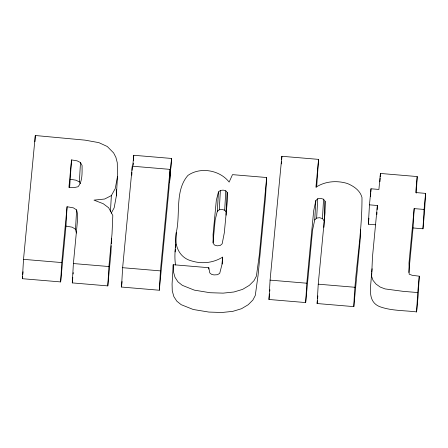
<?xml version="1.0" encoding="UTF-8"?>
<svg xmlns="http://www.w3.org/2000/svg" width="448" height="448" viewBox="0 0 448 448"><rect width="100%" height="100%" fill="white"/><g stroke="black" fill="none" stroke-linecap="round" stroke-linejoin="round"><path stroke-width="0.67" d="M323.938 227.366L325.074 201.253L323.562 199.22L320.634 198.335L317.755 198.75L315.846 200.553L313.684 210.778L306.79 283.214L305.67 302.568L268.968 299.477L270.082 280.123L281.87 156.285L318.573 159.376L316.663 187.09M325.074 201.253L325.035 212.738L318.237 284.178L317.122 303.537L353.825 306.628L360.483 236.639L360.612 229.802M176.254 232.585C173.975 244.922 178.903 257.964 192.097 261.061C202.423 264.197 213.438 262.802 222.639 257.135L221.906 264.796L219.722 273.33L217.51 274.708L213.982 274.932L211.478 274.299L209.782 272.882L208.807 267.714L173.197 264.712L172.077 284.066L172.262 290.875L173.841 296.582L176.82 301.185L181.199 304.69L193.194 309.484L208.886 312.071L222.001 312.491L232.809 311.349L241.494 308.728L248.231 304.707L252.879 300.031L255.298 295.434L258.104 275.044L265.546 196.874L266.661 177.52L232.501 174.642L229.135 182.084C219.839 170.078 200.374 166.606 187.919 175.431C174.58 190.758 180.634 214.239 176.254 232.585C176.249 243.354 173.779 254.296 175.56 264.992M111.227 245.739L110.908 253.238L107.8 285.897L72.279 282.901L73.394 263.547L77.308 222.398L77.61 214.306L76.619 209.927L73.416 207.861L67.077 206.73L61.762 262.567L60.648 281.921L22.4 278.701L23.514 259.347L35.302 135.509L85.036 140.14L98.868 142.638L107.268 146.496L113.635 152.942L115.886 157.315L117.275 162.702L117.482 176.512L116.368 195.866L114.15 207.866L111.222 213.17M111.317 243.695L111.552 238.241M34.944 141.73L35.302 135.509M60.648 281.921L65.962 226.083L67.077 206.73M69.63 187.533L71.534 159.919L77.09 160.849L80.489 162.523L82.09 165.53C81.995 172.586 82.785 180.964 78.092 186.726L74.435 187.544L68.914 187.454L71.534 159.919M76.35 233.038L75.505 229.281L76.619 209.927M80.332 183.686L79.374 181.877L80.489 162.523M110.449 211.478L111.367 195.58L115.265 188.507L117.482 176.512M107.8 285.897L108.914 266.543L112.022 233.878L112.812 215.482L108.646 207.766L103.219 203.706L93.99 200.133L104.647 199.024L111.367 195.58M121.52 287.05L122.634 267.697L132.294 166.197L170.089 169.378L168.974 188.737L159.314 290.237L121.52 287.05L122.046 281.49M131.774 175.179L131.936 172.418M132.054 170.341L132.294 166.197M133.454 160.569L133.762 155.277L171.556 158.458L169.562 182.538L171.556 158.458M159.314 290.237L160.429 270.883L170.089 169.378M208.729 269.091L208.807 267.714M213.007 242.743L215.197 219.772L217.33 211.277L218.45 191.923L220.388 190.439L223.154 190.12L225.798 190.826L227.198 192.388L227.304 201.342L224.314 232.781L222.169 243.779L220.265 245.47L217.213 245.829L214.626 245.101L213.226 243.449L213.063 234.528L216.311 200.413L218.45 191.923M217.33 211.277L219.274 209.793L220.388 190.439M226.122 215.186L226.078 211.742L224.683 210.179L225.798 190.826M222.236 264.051L222.639 257.135M226.078 211.742L227.198 192.388M281.434 163.89L281.551 161.818M281.669 159.74L281.87 156.285M305.67 302.568L312.564 230.132L314.731 219.906L315.846 200.553M314.731 219.906L316.641 218.103L317.755 198.75M323.96 220.606L322.448 218.574L323.562 199.22M353.825 306.628C354.956 270.122 362.202 234.018 361.978 197.462C360.114 190.434 353.78 186.183 347.424 183.512C336.974 180.303 325.186 181.154 315.924 187.242L318.573 159.376M375.598 224.806L368.351 224.196L369.471 204.837L371 188.776L378.902 189.442L380.425 173.454L417.217 176.557L416.265 193.15M370.558 196.381L370.72 193.614M370.798 192.231L371 188.776M376.858 214.491L376.975 212.419M377.138 209.653L377.373 205.503L369.471 204.837M379.943 181.754L380.145 178.293M380.223 176.915L380.425 173.454M413.05 227.959L414.17 208.606L424.071 209.44L422.957 228.794L413.05 227.959L408.811 272.524M371.616 273.627L371.353 276.416C370.933 286.731 367.091 301.022 379.075 306.404C390.925 310.968 404.13 310.335 416.601 311.92L417.715 292.561L419.278 276.192L412.25 275.313L409.164 274.187L409.002 262.914L414.17 208.606M419.278 276.192L418.158 295.551L416.601 311.92M417.217 176.557L415.699 192.545L425.6 193.379L424.486 212.733L422.957 228.794M22.4 278.701L22.596 276.612M22.798 274.529L23.061 271.746M72.279 282.901L72.8 277.418M73.125 273.986L73.254 272.614M132.675 166.706L133.762 155.277M133.112 165.234L133.302 163.218M175.134 251.938L175.403 249.155M175.532 247.766L175.862 244.289M266.661 177.52L259.224 255.69L256.413 276.08L253.994 280.672L249.346 285.354L242.614 289.374L233.929 291.995L223.115 293.138L210 292.718L194.314 290.13L182.314 285.331L177.934 281.831L174.961 277.222L173.376 271.516L173.197 264.712M268.968 299.477L269.5 293.91M269.763 291.127L269.898 289.738M317.122 303.537L317.386 300.759M317.582 298.682L317.845 295.904M368.351 224.196L368.928 218.17M377.373 205.503L372.467 257.062L371.638 276.382L373.038 280.392L376.034 284.077L380.19 287.05L385.095 288.926L402.909 291.312L417.715 292.561M371.75 272.233L372.081 268.75M424.071 209.44L425.6 193.379M316.641 218.103L319.519 217.689L322.448 218.574M219.274 209.793L222.04 209.474L224.683 210.179M23.514 259.347L61.762 262.567M73.394 263.547L108.914 266.543M122.634 267.697L160.429 270.883M270.082 280.123L306.79 283.214M318.237 284.178L354.939 287.274M70.414 179.273L75.97 180.202L79.374 181.877M65.962 226.083L72.302 227.22L75.505 229.281M116.273 189.655L116.368 195.866"/></g></svg>
